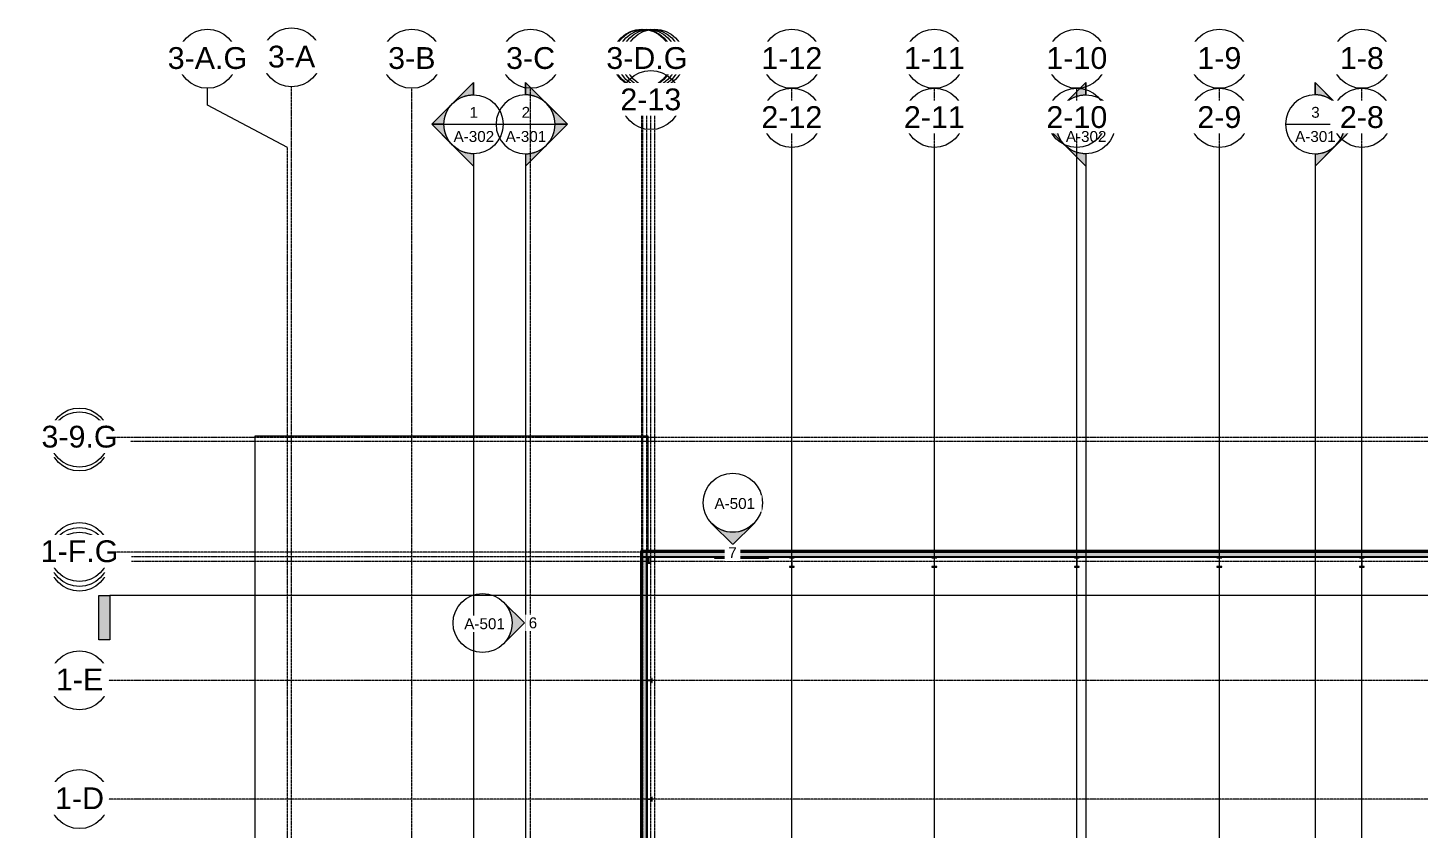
# Model space of a CAD drawing. Header units: inches. Extents: x 21400 to 32582, y -23426 to -19984.
# Drawn here: x 27367 to 30193, y -21687 to -20059 of the extents above; entities that cross this region are included whole.
import ezdxf

# ---------------------------------------------------------------- set-up
doc = ezdxf.new("R2010")
doc.units = ezdxf.units.IN
doc.header["$MEASUREMENT"] = 0
doc.linetypes.add('Grid Line 1_2_', pattern=[0.875, 0.5, -0.125, 0.125, -0.125])
for name, color, linetype, lineweight in [('A-DOOR', 31, 'Continuous', 9), ('A-ROOF', 132, 'Continuous', 9), ('A-WALL', 113, 'Continuous', 9), ('A-WALL-PATT', 111, 'Continuous', 25), ('G-ANNO-SYMB', 111, 'Continuous', 9), ('L-SITE-WALL', 31, 'Continuous', 9), ('S-BEAM', 12, 'Continuous', 9), ('S-COLS', 52, 'Continuous', 9), ('S-GRID', 1, 'Continuous', 9), ('S-GRID-IDEN', 1, 'Continuous', 9)]:
    doc.layers.add(name, color=color, linetype=linetype, lineweight=lineweight)
doc.styles.add('Arial', font='arial.ttf', dxfattribs={"height": 44.258982})
doc.styles.add('Arial_1', font='arial.ttf', dxfattribs={"height": 22.129491})
pattern_1 = [(161.57, (5834.139, 1.2), (-9.60067494, -0.00082924), [0, -68.304, 7.584, 0]), (18.43, (5831.739, 1.2), (-9.60067494, 0.00082924), [0, -68.304, 7.584, 0]), (108.43, (5834.139, 1.2), (4.79826437, -24.00210197), [22.764, -53.124]), (71.57, (5831.739, 1.2), (4.79826437, 24.00210197), [22.764, -53.124])]
pattern_2 = [(0, (5832.94, 0), (0, 30), []), (90, (5832.94, 0), (-30, 2e-15), [])]
pattern_3 = [(225, (30076.83, -22360.053), (23.758788, -23.758788), []), (225, (30076.83, -22396.053), (23.758788, -23.758788), [])]
pattern_4 = [(225, (29787.33, -22360.053), (23.758788, -23.758788), []), (225, (29787.33, -22396.053), (23.758788, -23.758788), [])]
pattern_5 = [(225, (29497.83, -22360.053), (23.758788, -23.758788), []), (225, (29497.83, -22396.053), (23.758788, -23.758788), [])]
pattern_6 = [(225, (29208.33, -22360.053), (23.758788, -23.758788), []), (225, (29208.33, -22396.053), (23.758788, -23.758788), [])]
pattern_7 = [(225, (28918.83, -22360.053), (23.758788, -23.758788), []), (225, (28918.83, -22396.053), (23.758788, -23.758788), [])]

# ---------------------------------------------------------------- blocks, each defined once
blk = doc.blocks.new('overhead door - one-983186-Roof Low')
at = {"layer": 'A-DOOR'}
h = blk.add_hatch(dxfattribs=at)
h.set_pattern_fill('FP_4', color=256, style=0, pattern_type=2)
h.set_pattern_definition([(270, (5856.939, 0), (8, 5e-16), [])])
h.paths.add_polyline_path([(54, -8.75), (54, -7), (-54, -7), (-54, -8.75)], flags=0)
for p, q in [((-54, -8.75), (-54, -7)), ((-54, -7), (54, -7)), ((54, -8.75), (-54, -8.75)), ((54, -7), (54, -8.75))]:
    blk.add_line(p, q, dxfattribs=at)
blk = doc.blocks.new('columns and girder2 - one-V11-Roof Low')
at = {"layer": 'S-BEAM'}
h = blk.add_hatch(dxfattribs=at)
h.set_pattern_fill('FP_11', color=256, style=0, pattern_type=2)
h.set_pattern_definition(pattern_3)
h.paths.add_polyline_path([(0, -1.3), (-5, -1.3), (-5, -2), (5, -2), (5, -1.3)], flags=0)
h.paths.add_polyline_path([(-5, -20), (-5, -21.5), (5, -21.5), (5, -20)], flags=0)
h.paths.add_polyline_path([(-5, -1204.8), (-5, -1206.3), (5, -1206.3), (5, -1204.8)], flags=0)
h.paths.add_polyline_path([(-5, -1224.3), (-5, -1225.8), (5, -1225.8), (5, -1224.3)], flags=0)
h = blk.add_hatch(dxfattribs=at)
h.set_pattern_fill('FP_11', color=256, style=0, pattern_type=2)
h.set_pattern_definition(pattern_3)
h.paths.add_polyline_path([(0.6, -2), (-0.6, -2), (-0.6, -20), (0.6, -20)], flags=0)
h.paths.add_polyline_path([(0.6, -1206.3), (-0.6, -1206.3), (-0.6, -1224.3), (0.6, -1224.3)], flags=0)
at = {"layer": 'S-BEAM', "lineweight": 15}
for p, q in [((-5, -1.3), (-5, -2)), ((-5, -2), (5, -2)), ((5, -20), (-5, -20)), ((-5, -20), (-5, -21.5)), ((-5, -21.5), (5, -21.5)), ((0.6, -2), (-0.6, -2)), ((-0.6, -2), (-0.6, -20)), ((-0.6, -20), (0.6, -20)), ((0.6, -20), (0.6, -2)), ((5, -2), (5, -1.3)), ((5, -21.5), (5, -20)), ((5, -1204.8), (-5, -1204.8)), ((-5, -1204.8), (-5, -1206.3)), ((-5, -1206.3), (5, -1206.3)), ((0.6, -1206.3), (-0.6, -1206.3)), ((-0.6, -1206.3), (-0.6, -1224.3)), ((0.6, -1224.3), (0.6, -1206.3)), ((5, -1206.3), (5, -1204.8)), ((5, -1224.3), (-5, -1224.3)), ((-5, -1224.3), (-5, -1225.8)), ((-0.6, -1224.3), (0.6, -1224.3)), ((5, -1225.8), (5, -1224.3))]:
    blk.add_line(p, q, dxfattribs=at)
blk = doc.blocks.new('columns and girder2 - one-V12-Roof Low')
at = {"layer": 'S-BEAM'}
h = blk.add_hatch(dxfattribs=at)
h.set_pattern_fill('FP_12', color=256, style=0, pattern_type=2)
h.set_pattern_definition(pattern_4)
h.paths.add_polyline_path([(5, -1.3), (-5, -1.3), (-5, -2), (5, -2)], flags=0)
h.paths.add_polyline_path([(-5, -20), (-5, -21.5), (5, -21.5), (5, -20)], flags=0)
h.paths.add_polyline_path([(-5, -1204.8), (-5, -1206.3), (5, -1206.3), (5, -1204.8)], flags=0)
h.paths.add_polyline_path([(-5, -1224.3), (-5, -1225.8), (5, -1225.8), (5, -1224.3)], flags=0)
h = blk.add_hatch(dxfattribs=at)
h.set_pattern_fill('FP_12', color=256, style=0, pattern_type=2)
h.set_pattern_definition(pattern_4)
h.paths.add_polyline_path([(-0.6, -2), (-0.6, -20), (0.6, -20), (0.6, -2)], flags=0)
h.paths.add_polyline_path([(-0.6, -1206.3), (-0.6, -1224.3), (0.6, -1224.3), (0.6, -1206.3)], flags=0)
at = {"layer": 'S-BEAM', "lineweight": 15}
for p, q in [((-5, -1.3), (-5, -2)), ((-5, -2), (5, -2)), ((5, -20), (-5, -20)), ((-5, -20), (-5, -21.5)), ((-5, -21.5), (5, -21.5)), ((0.6, -2), (-0.6, -2)), ((-0.6, -2), (-0.6, -20)), ((-0.6, -20), (0.6, -20)), ((0.6, -20), (0.6, -2)), ((5, -2), (5, -1.3)), ((5, -21.5), (5, -20)), ((5, -1204.8), (-5, -1204.8)), ((-5, -1204.8), (-5, -1206.3)), ((-5, -1206.3), (5, -1206.3)), ((0.6, -1206.3), (-0.6, -1206.3)), ((-0.6, -1206.3), (-0.6, -1224.3)), ((0.6, -1224.3), (0.6, -1206.3)), ((5, -1206.3), (5, -1204.8)), ((5, -1224.3), (-5, -1224.3)), ((-5, -1224.3), (-5, -1225.8)), ((-0.6, -1224.3), (0.6, -1224.3)), ((5, -1225.8), (5, -1224.3))]:
    blk.add_line(p, q, dxfattribs=at)
blk = doc.blocks.new('columns and girder2 - one-V13-Roof Low')
at = {"layer": 'S-BEAM'}
h = blk.add_hatch(dxfattribs=at)
h.set_pattern_fill('FP_13', color=256, style=0, pattern_type=2)
h.set_pattern_definition(pattern_5)
h.paths.add_polyline_path([(5, -1.3), (-5, -1.3), (-5, -2), (5, -2)], flags=0)
h.paths.add_polyline_path([(5, -20), (-5, -20), (-5, -21.5), (5, -21.5)], flags=0)
h.paths.add_polyline_path([(-5, -1204.8), (-5, -1206.3), (5, -1206.3), (5, -1204.8)], flags=0)
h.paths.add_polyline_path([(5, -1224.3), (-5, -1224.3), (-5, -1225.8), (5, -1225.8)], flags=0)
h = blk.add_hatch(dxfattribs=at)
h.set_pattern_fill('FP_13', color=256, style=0, pattern_type=2)
h.set_pattern_definition(pattern_5)
h.paths.add_polyline_path([(0.6, -2), (-0.6, -2), (-0.6, -20), (0.6, -20), (0.6, -3.9)], flags=0)
h.paths.add_polyline_path([(-0.6, -1206.3), (-0.6, -1224.3), (0.6, -1224.3), (0.6, -1206.3)], flags=0)
at = {"layer": 'S-BEAM', "lineweight": 15}
for p, q in [((-5, -1.3), (-5, -2)), ((-5, -2), (5, -2)), ((5, -20), (-5, -20)), ((-5, -20), (-5, -21.5)), ((-5, -21.5), (5, -21.5)), ((0.6, -2), (-0.6, -2)), ((-0.6, -2), (-0.6, -20)), ((-0.6, -20), (0.6, -20)), ((0.6, -20), (0.6, -2)), ((5, -2), (5, -1.3)), ((5, -21.5), (5, -20)), ((5, -1204.8), (-5, -1204.8)), ((-5, -1204.8), (-5, -1206.3)), ((-5, -1206.3), (5, -1206.3)), ((0.6, -1206.3), (-0.6, -1206.3)), ((-0.6, -1206.3), (-0.6, -1224.3)), ((0.6, -1224.3), (0.6, -1206.3)), ((5, -1206.3), (5, -1204.8)), ((5, -1224.3), (-5, -1224.3)), ((-5, -1224.3), (-5, -1225.8)), ((-0.6, -1224.3), (0.6, -1224.3)), ((5, -1225.8), (5, -1224.3))]:
    blk.add_line(p, q, dxfattribs=at)
blk = doc.blocks.new('columns and girder2 - one-V14-Roof Low')
at = {"layer": 'S-BEAM'}
h = blk.add_hatch(dxfattribs=at)
h.set_pattern_fill('FP_14', color=256, style=0, pattern_type=2)
h.set_pattern_definition(pattern_6)
h.paths.add_polyline_path([(0, -1.3), (-5, -1.3), (-5, -2), (5, -2), (5, -1.3)], flags=0)
h.paths.add_polyline_path([(5, -20), (-5, -20), (-5, -21.5), (5, -21.5)], flags=0)
h.paths.add_polyline_path([(-5, -1204.8), (-5, -1206.3), (5, -1206.3), (5, -1204.8)], flags=0)
h.paths.add_polyline_path([(5, -1224.3), (-5, -1224.3), (-5, -1225.8), (5, -1225.8)], flags=0)
h = blk.add_hatch(dxfattribs=at)
h.set_pattern_fill('FP_14', color=256, style=0, pattern_type=2)
h.set_pattern_definition(pattern_6)
h.paths.add_polyline_path([(-0.6, -2), (-0.6, -20), (0.6, -20), (0.6, -2)], flags=0)
h.paths.add_polyline_path([(0.6, -1206.3), (-0.6, -1206.3), (-0.6, -1224.3), (0.6, -1224.3)], flags=0)
at = {"layer": 'S-BEAM', "lineweight": 15}
for p, q in [((-5, -1.3), (-5, -2)), ((-5, -2), (5, -2)), ((5, -20), (-5, -20)), ((-5, -20), (-5, -21.5)), ((-5, -21.5), (5, -21.5)), ((0.6, -2), (-0.6, -2)), ((-0.6, -2), (-0.6, -20)), ((-0.6, -20), (0.6, -20)), ((0.6, -20), (0.6, -2)), ((5, -2), (5, -1.3)), ((5, -21.5), (5, -20)), ((5, -1204.8), (-5, -1204.8)), ((-5, -1204.8), (-5, -1206.3)), ((-5, -1206.3), (5, -1206.3)), ((0.6, -1206.3), (-0.6, -1206.3)), ((-0.6, -1206.3), (-0.6, -1224.3)), ((0.6, -1224.3), (0.6, -1206.3)), ((5, -1206.3), (5, -1204.8)), ((5, -1224.3), (-5, -1224.3)), ((-5, -1224.3), (-5, -1225.8)), ((-0.6, -1224.3), (0.6, -1224.3)), ((5, -1225.8), (5, -1224.3))]:
    blk.add_line(p, q, dxfattribs=at)
blk = doc.blocks.new('columns and girder2 - one-V15-Roof Low')
at = {"layer": 'S-BEAM'}
h = blk.add_hatch(dxfattribs=at)
h.set_pattern_fill('FP_15', color=256, style=0, pattern_type=2)
h.set_pattern_definition(pattern_7)
h.paths.add_polyline_path([(5, -1.3), (-5, -1.3), (-5, -2), (5, -2)], flags=0)
h.paths.add_polyline_path([(5, -20), (-5, -20), (-5, -21.5), (5, -21.5)], flags=0)
h.paths.add_polyline_path([(-5, -1204.8), (-5, -1206.3), (5, -1206.3), (5, -1204.8)], flags=0)
h.paths.add_polyline_path([(-5, -1224.3), (-5, -1225.8), (5, -1225.8), (5, -1224.3)], flags=0)
h = blk.add_hatch(dxfattribs=at)
h.set_pattern_fill('FP_15', color=256, style=0, pattern_type=2)
h.set_pattern_definition(pattern_7)
h.paths.add_polyline_path([(-0.6, -2), (-0.6, -20), (0.6, -20), (0.6, -2)], flags=0)
h.paths.add_polyline_path([(0.6, -1206.3), (-0.6, -1206.3), (-0.6, -1224.3), (0.6, -1224.3)], flags=0)
at = {"layer": 'S-BEAM', "lineweight": 15}
for p, q in [((-5, -1.3), (-5, -2)), ((-5, -2), (5, -2)), ((5, -20), (-5, -20)), ((-5, -20), (-5, -21.5)), ((-5, -21.5), (5, -21.5)), ((0.6, -2), (-0.6, -2)), ((-0.6, -2), (-0.6, -20)), ((-0.6, -20), (0.6, -20)), ((0.6, -20), (0.6, -2)), ((5, -2), (5, -1.3)), ((5, -21.5), (5, -20)), ((5, -1204.8), (-5, -1204.8)), ((-5, -1204.8), (-5, -1206.3)), ((-5, -1206.3), (5, -1206.3)), ((0.6, -1206.3), (-0.6, -1206.3)), ((-0.6, -1206.3), (-0.6, -1224.3)), ((0.6, -1224.3), (0.6, -1206.3)), ((5, -1206.3), (5, -1204.8)), ((5, -1224.3), (-5, -1224.3)), ((-5, -1224.3), (-5, -1225.8)), ((-0.6, -1224.3), (0.6, -1224.3)), ((5, -1225.8), (5, -1224.3))]:
    blk.add_line(p, q, dxfattribs=at)
blk = doc.blocks.new('Grid - Grid Head - Circle-14747-Roof Low')
at = {"layer": 'S-GRID-IDEN'}
blk.add_circle((0, 0), 0.25, dxfattribs=at)
blk = doc.blocks.new('Section - Section Head - Filled-1526-Roof Low')
at = {"layer": 'G-ANNO-SYMB'}
h = blk.add_hatch(color=256, dxfattribs=at)
edge = h.paths.add_edge_path(flags=0)
edge.add_line((-0.427, 0.177), (-0.25, 0.354))
edge.add_line((-0.25, 0.354), (-0.25, 0.25))
edge.add_arc((-0.25, 0), 0.25, 90, 135)
h = blk.add_hatch(color=256, dxfattribs=at)
edge = h.paths.add_edge_path(flags=0)
edge.add_arc((-0.25, 0), 0.25, 45, 90)
edge.add_line((-0.25, 0.25), (-0.25, 0.354))
edge.add_line((-0.25, 0.354), (-0.073, 0.177))
h = blk.add_hatch(color=256, dxfattribs=at)
edge = h.paths.add_edge_path(flags=0)
edge.add_arc((-0.25, 0), 0.25, 137.9216, 180)
edge.add_line((-0.5, 0), (-0.604, 0))
edge.add_line((-0.604, 0), (-0.436, 0.168))
h = blk.add_hatch(color=256, dxfattribs=at)
edge = h.paths.add_edge_path(flags=0)
edge.add_line((-0.064, 0.168), (0.104, 0))
edge.add_line((0.104, 0), (0, 0))
edge.add_arc((-0.25, 0), 0.25, 0, 42.0784)
for p, q in [((-0.25, 0.354), (-0.604, 0)), ((-0.25, 0.354), (-0.427, 0.177)), ((-0.25, 0.354), (0.104, 0)), ((-0.25, 0.25), (-0.25, 0.354)), ((-0.073, 0.177), (-0.25, 0.354)), ((-0.25, 0.354), (-0.25, 0.25)), ((-0.436, 0.168), (-0.604, 0)), ((0.104, 0), (-0.064, 0.168)), ((-0.604, 0), (-0.5, 0)), ((0, 0), (0.104, 0)), ((-0.5, 0), (-0.604, 0)), ((0, 0), (0.104, 0))]:
    blk.add_line(p, q, dxfattribs=at)
for start, end in [(360, 180), (90, 135), (45, 90), (137.9216, 180), (0, 42.0784), (180, 360)]:
    blk.add_arc((-0.25, 0), 0.25, start, end, dxfattribs=at)
blk = doc.blocks.new('Section - 3_32_ x 3_8_-18514-Roof Low')
at = {"layer": 'G-ANNO-SYMB'}
blk.add_hatch(color=256, dxfattribs=at).paths.add_polyline_path([(0, 0.375), (0, 0), (-0.09375, 0), (-0.09375, 0.375)], flags=0)
for p, q in [((0, 0.375), (-0.09375, 0.375)), ((-0.09375, 0.375), (-0.09375, 0)), ((0, 0), (0, 0.375)), ((-0.09375, 0), (0, 0))]:
    blk.add_line(p, q, dxfattribs=at)
blk = doc.blocks.new('Elevation - Filled Arrow-93797-Roof Low')
at = {"layer": 'G-ANNO-SYMB'}
blk.add_circle((0, 0), 0.25, dxfattribs=at)
blk = doc.blocks.new('Elevation - Filled Arrow-93526-Roof Low')
at = {"layer": 'G-ANNO-SYMB'}
h = blk.add_hatch(color=256, dxfattribs=at)
edge = h.paths.add_edge_path(flags=0)
edge.add_line((0, 0.354), (0.177, 0.177))
edge.add_arc((0, 0), 0.25, 45, 135)
edge.add_line((-0.177, 0.177), (0, 0.354))
for p, q in [((0, 0.354), (-0.177, 0.177)), ((0, 0.354), (-0.177, 0.177)), ((0.177, 0.177), (0, 0.354)), ((0.177, 0.177), (0, 0.354))]:
    blk.add_line(p, q, dxfattribs=at)
blk.add_arc((0, 0), 0.25, 45, 135, dxfattribs=at)

msp = doc.modelspace()

# ---------------------------------------------------------------- hatches: boundary and pattern name
at = {"layer": 'A-WALL-PATT', "lineweight": 9}
h = msp.add_hatch(dxfattribs=at)
h.set_pattern_fill('FP_3', color=256, style=0, pattern_type=2)
h.set_pattern_definition(pattern_2)
h.paths.add_polyline_path([(32114.3, -21124.3), (32114.3, -21123.3), (28613.2, -21123.3), (28613.2, -21124.3), (32104.3, -21124.3)], flags=0)
h = msp.add_hatch(dxfattribs=at)
h.set_pattern_fill('FP_2', color=256, style=0, pattern_type=2)
h.set_pattern_definition(pattern_1)
h.paths.add_polyline_path([(29985.2, -21134.3), (32104.3, -21134.3), (32104.3, -21124.3), (28613.2, -21124.3), (28613.2, -21134.3), (28879.3, -21134.3)], flags=0)
h = msp.add_hatch(dxfattribs=at)
h.set_pattern_fill('FP_3', color=256, style=0, pattern_type=2)
h.set_pattern_definition(pattern_2)
h.paths.add_polyline_path([(28613.3, -22370.3), (28614.3, -22370.3), (28614.3, -21121.8), (28613.3, -21121.8), (28613.3, -22356.1)], flags=0)
h = msp.add_hatch(dxfattribs=at)
h.set_pattern_fill('FP_2', color=256, style=0, pattern_type=2)
h.set_pattern_definition(pattern_1)
h.paths.add_polyline_path([(28614.3, -22370.3), (28624.3, -22370.3), (28624.3, -21121.8), (28614.3, -21121.8), (28614.3, -22356.1)], flags=0)
at = {"layer": 'S-COLS'}
h = msp.add_hatch(dxfattribs=at)
h.set_pattern_fill('FP_1', color=256, style=0, pattern_type=2)
h.set_pattern_definition([(45, (5832.94, 0), (-23.758788, 23.758788), []), (45, (5832.94, 36), (-23.758788, 23.758788), [])])
h.paths.add_polyline_path([(28634.6, -21630.3), (28635.1, -21630.3), (28635.1, -21622.3), (28634.6, -21622.3), (28634.6, -21625.5), (28634.4, -21626), (28634, -21626.2), (28625.5, -21626.2), (28625, -21626), (28624.8, -21625.5), (28624.8, -21622.3), (28624.3, -21622.3), (28624.3, -21630.3), (28624.8, -21630.3), (28624.8, -21627.1), (28625, -21626.6), (28625.5, -21626.4), (28634, -21626.4), (28634.4, -21626.6), (28634.6, -21627.1)], flags=0)

# ---------------------------------------------------------------- linework, layer by layer
at = {"layer": 'A-ROOF'}
for p, q in [((28626.8, -20889.1), (27827.8, -20889.1)), ((27827.8, -20889.1), (27827.8, -22519.1)), ((28626.8, -21121.8), (28626.8, -20889.1))]:
    msp.add_line(p, q, dxfattribs=at)
at = {"layer": 'A-WALL'}
for p, q in [((28613.2, -21123.3), (32115.3, -21123.3)), ((28613.2, -21124.3), (32114.3, -21124.3)), ((28613.3, -21121.8), (28613.3, -22370.3)), ((28614.3, -21121.8), (28614.3, -22370.3))]:
    msp.add_line(p, q, dxfattribs=at)
at = {"layer": 'G-ANNO-SYMB'}
for p, q in [((28212.1, -20255.1), (28332.1, -20255.1)), ((28317.9, -20255.1), (28437.9, -20255.1)), ((29455.9, -20255.1), (29575.9, -20255.1)), ((29921.8, -20255.1), (30041.8, -20255.1)), ((28272.1, -20315.1), (28272.1, -23273.9)), ((28377.9, -20315.1), (28377.9, -23273.9)), ((29515.9, -20315.1), (29515.9, -23273.9)), ((29981.8, -20315.1), (29981.8, -23273.9)), ((32436.8, -21212.5), (27533.4, -21212.5))]:
    msp.add_line(p, q, dxfattribs=at)
at = {"layer": 'L-SITE-WALL', "lineweight": 25}
for p, q in [((32116.8, -21121.8), (28611.8, -21121.8)), ((28611.8, -21121.8), (28611.8, -22370.3)), ((28613.2, -21121.8), (28613.2, -21134.3)), ((28613.2, -21134.3), (32104.3, -21134.3)), ((28624.3, -22370.3), (28624.3, -21121.8))]:
    msp.add_line(p, q, dxfattribs=at)
at = {"layer": 'L-SITE-WALL'}
for p, q in [((28625.1, -21135.1), (28624.3, -21135.1)), ((28625.1, -21135.1), (28625.1, -21146.4)), ((28625.1, -21146.8), (28625.1, -21384.8)), ((28625.1, -21385.4), (28625.1, -21626)), ((28625.1, -21626.6), (28625.1, -21867.3))]:
    msp.add_line(p, q, dxfattribs=at)
at = {"layer": 'S-BEAM'}
for p, q in [((28624.3, -21143.8), (28628.2, -21143.8)), ((28628.5, -21143.8), (28629.3, -21143.8))]:
    msp.add_line(p, q, dxfattribs=at)
at = {"layer": 'S-COLS', "lineweight": 15}
for p, q in [((28632.3, -21134.3), (28624.3, -21134.3)), ((28624.3, -21134.3), (28624.3, -21134.7)), ((28624.3, -21134.7), (28627.5, -21134.7)), ((28628.2, -21135.4), (28628.2, -21145.7)), ((28628.5, -21145.7), (28628.5, -21135.4)), ((28629.2, -21134.7), (28632.3, -21134.7)), ((28632.3, -21134.7), (28632.3, -21134.3)), ((28627.5, -21146.4), (28624.3, -21146.4)), ((28624.3, -21146.4), (28624.3, -21146.8)), ((28624.3, -21146.8), (28632.3, -21146.8)), ((28632.3, -21146.4), (28629.2, -21146.4)), ((28632.3, -21146.8), (28632.3, -21146.4)), ((28624.8, -21381.1), (28624.3, -21381.1)), ((28624.3, -21381.1), (28624.3, -21389.1)), ((28624.3, -21389.1), (28624.8, -21389.1)), ((28624.8, -21384.2), (28624.8, -21381.1)), ((28624.8, -21389.1), (28624.8, -21385.9)), ((28634, -21384.9), (28625.5, -21384.9)), ((28625.5, -21385.2), (28634, -21385.2)), ((28635.1, -21381.1), (28634.6, -21381.1)), ((28634.6, -21381.1), (28634.6, -21384.2)), ((28634.6, -21385.9), (28634.6, -21389.1)), ((28634.6, -21389.1), (28635.1, -21389.1)), ((28635.1, -21389.1), (28635.1, -21381.1)), ((28624.8, -21622.3), (28624.3, -21622.3)), ((28624.3, -21622.3), (28624.3, -21630.3)), ((28624.8, -21625.5), (28624.8, -21622.3)), ((28635.1, -21622.3), (28634.6, -21622.3)), ((28634.6, -21622.3), (28634.6, -21625.5)), ((28635.1, -21630.3), (28635.1, -21622.3)), ((28624.3, -21630.3), (28624.8, -21630.3)), ((28624.8, -21630.3), (28624.8, -21627.1)), ((28634, -21626.2), (28625.5, -21626.2)), ((28625.5, -21626.4), (28634, -21626.4)), ((28634.6, -21627.1), (28634.6, -21630.3)), ((28634.6, -21630.3), (28635.1, -21630.3))]:
    msp.add_line(p, q, dxfattribs=at)
for centre, start, end in [((28627.5, -21135.4), 0, 90), ((28629.2, -21135.4), 90, 180), ((28627.5, -21145.7), 270, 0), ((28629.2, -21145.7), 180, 270), ((28625.5, -21384.2), 180, 270), ((28625.5, -21385.9), 90, 180), ((28634, -21384.2), 270, 0), ((28634, -21385.9), 0, 90), ((28625.5, -21625.5), 180, 270), ((28625.5, -21627.1), 90, 180), ((28634, -21625.5), 270, 0), ((28634, -21627.1), 0, 90)]:
    msp.add_arc(centre, 0.691, start, end, dxfattribs=at)
at = {"layer": 'S-GRID', "linetype": 'Grid Line 1_2_'}
for p, q in [((27902.6, -23272.9), (27902.6, -20179)), ((28146.8, -23275.7), (28146.8, -20181.9)), ((28388.1, -23275.7), (28388.1, -20181.9)), ((28614.3, -23275.7), (28614.3, -20181.9)), ((28616.3, -23275.7), (28616.3, -20181.9)), ((28624.3, -23275.7), (28624.3, -20181.9)), ((28624.3, -23275.7), (28624.3, -20181.9)), ((28632.3, -23275.7), (28632.3, -20181.9)), ((28640.3, -23275.7), (28640.3, -20181.9)), ((28918.8, -23275.7), (28918.8, -20181.9)), ((29208.3, -23275.7), (29208.3, -20181.9)), ((29497.8, -23275.7), (29497.8, -20181.9)), ((29787.3, -23275.7), (29787.3, -20181.9)), ((30076.8, -23275.7), (30076.8, -20181.9)), ((28632.3, -23359.7), (28632.3, -20265.9)), ((27894.6, -23275.7), (27894.6, -20301.9)), ((28918.8, -23395.7), (28918.8, -20301.9)), ((29208.3, -23395.7), (29208.3, -20301.9)), ((29497.8, -23395.7), (29497.8, -20301.9)), ((29787.3, -23395.7), (29787.3, -20301.9)), ((30076.8, -23395.7), (30076.8, -20301.9))]:
    msp.add_line(p, q, dxfattribs=at)
at = {"layer": 'S-GRID'}
for p, q in [((27731.6, -20216.5), (27731.6, -20181.9)), ((27894.6, -20301.9), (27731.6, -20216.5))]:
    msp.add_line(p, q, dxfattribs=at)

# ---------------------------------------------------------------- block references
at = {"layer": 'A-DOOR'}
msp.add_blockref('overhead door - one-983186-Roof Low', (28816.5, -21128.4), dxfattribs=at)
at = {"layer": 'G-ANNO-SYMB', "extrusion": (0, 0, -1), "xscale": 239.9999999999998, "yscale": 239.9999999999998, "zscale": 239.9999999999998}
for name, p, rotation in [('Section - Section Head - Filled-1526-Roof Low', (-28272.1, -20315.1), 270.0000000000003), ('Section - Section Head - Filled-1526-Roof Low', (-29515.9, -20315.1), 270.0000000000003), ('Elevation - Filled Arrow-93526-Roof Low', (-28798.9, -21024.2), 180), ('Section - 3_32_ x 3_8_-18514-Roof Low', (-27533.4, -21212.5), 180)]:
    msp.add_blockref(name, p, dxfattribs=dict(at, rotation=rotation))
at = {"layer": 'G-ANNO-SYMB', "xscale": 239.9999999999998, "yscale": 239.9999999999998, "zscale": 239.9999999999998, "rotation": 269.9999999999996}
for p in [(28377.9, -20315.1), (29981.8, -20315.1)]:
    msp.add_blockref('Section - Section Head - Filled-1526-Roof Low', p, dxfattribs=at)
at = {"layer": 'G-ANNO-SYMB', "xscale": 239.9999999999998, "yscale": 239.9999999999998, "zscale": 239.9999999999998}
for p in [(28798.9, -21024.2), (28290.6, -21268.4)]:
    msp.add_blockref('Elevation - Filled Arrow-93797-Roof Low', p, dxfattribs=at)
at = {"layer": 'S-BEAM', "rotation": 180}
for name, p in [('columns and girder2 - one-V15-Roof Low', (28918.8, -22360.1)), ('columns and girder2 - one-V14-Roof Low', (29208.3, -22360.1)), ('columns and girder2 - one-V13-Roof Low', (29497.8, -22360.1)), ('columns and girder2 - one-V12-Roof Low', (29787.3, -22360.1)), ('columns and girder2 - one-V11-Roof Low', (30076.8, -22360.1))]:
    msp.add_blockref(name, p, dxfattribs=at)
at = {"layer": 'S-GRID-IDEN', "xscale": 239.9999999999998, "yscale": 239.9999999999998, "zscale": 239.9999999999998}
for p in [(27731.6, -20121.9), (27902.6, -20119), (28146.8, -20121.9), (28388.1, -20121.9), (28640.3, -20121.9), (28918.8, -20121.9), (29208.3, -20121.9), (29497.8, -20121.9), (29787.3, -20121.9), (30076.8, -20121.9), (28918.8, -20241.9), (29208.3, -20241.9), (29497.8, -20241.9), (29787.3, -20241.9), (30076.8, -20241.9)]:
    msp.add_blockref('Grid - Grid Head - Circle-14747-Roof Low', p, dxfattribs=at)
at = {"layer": 'S-GRID-IDEN', "xscale": 239.9999999999998, "yscale": 239.9999999999998, "zscale": 239.9999999999998, "rotation": 89.9999999999998}
for p in [(27471.5, -20899.6), (27471.5, -21143.8), (27471.5, -21385.1), (27471.5, -21626.3)]:
    msp.add_blockref('Grid - Grid Head - Circle-14747-Roof Low', p, dxfattribs=at)

# ---------------------------------------------------------------- texts
at = {"layer": 'G-ANNO-SYMB', "attachment_point": 2, "line_spacing_factor": 0.938532, "style": 'Arial_1'}
for s, insert, char_height, width in [('1', (28272.9, -20219.7), 22.1, 20.52), ('2', (28378.6, -20219.7), 22.1, 20.52), ('4', (29516.7, -20219.7), 22.1, 20.52), ('3', (29982.5, -20219.7), 22.1, 20.52), ('A-302', (28272.9, -20268.8), 22.13, 98.28), ('A-301', (28378.6, -20268.8), 22.13, 98.28), ('A-302', (29516.7, -20268.8), 22.13, 98.28), ('A-301', (29982.5, -20268.8), 22.13, 98.28)]:
    msp.add_mtext(s, dxfattribs=dict(at, insert=insert, char_height=char_height, width=width))

# ---------------------------------------------------------------- next in the draw order: texts
at = {"layer": 'G-ANNO-SYMB', "char_height": 22.13, "width": 98.28, "attachment_point": 2, "line_spacing_factor": 0.938532, "style": 'Arial_1', "bg_fill": 3, "box_fill_scale": 1.25, "bg_fill_color": 0, "bg_fill_transparency": 0}
for insert in [(28802.9, -21014.6), (28294.6, -21258.9)]:
    msp.add_mtext('A-501', dxfattribs=dict(at, insert=insert))
at = {"layer": 'S-GRID-IDEN', "char_height": 44.26, "attachment_point": 2, "line_spacing_factor": 0.938532, "style": 'Arial', "bg_fill": 3, "box_fill_scale": 1.25, "bg_fill_color": 0, "bg_fill_transparency": 0}
for s, insert, width in [('3-A', (27902.6, -20095.4), 114.48), ('3-B', (28146.8, -20098.3), 114.48), ('3-C', (28388.1, -20098.3), 118.26), ('3-E.G', (28640.3, -20098.3), 192.24), ('1-12', (28918.8, -20098.3), 147.42), ('1-11', (29208.3, -20098.3), 147.42), ('1-10', (29497.8, -20098.3), 147.42), ('1-9', (29787.3, -20098.3), 106.38), ('1-8', (30076.8, -20098.3), 106.38), ('2-12', (28918.8, -20218.3), 147.42), ('2-11', (29208.3, -20218.3), 147.42), ('2-10', (29497.8, -20218.3), 147.42), ('2-9', (29787.3, -20218.3), 106.38), ('2-8', (30076.8, -20218.3), 106.38), ('3-9', (27471.8, -20875.7), 106.38), ('3-8', (27471.8, -21120), 106.38), ('3-7', (27471.8, -21361.2), 106.38), ('3-6', (27471.8, -21602.5), 106.38)]:
    msp.add_mtext(s, dxfattribs=dict(at, insert=insert, width=width))

# ---------------------------------------------------------------- next in the draw order: linework, layer by layer
at = {"layer": 'S-GRID', "linetype": 'Grid Line 1_2_'}
for p, q in [((32438.6, -20899.6), (27531.5, -20899.6)), ((32438.6, -21143.8), (27531.5, -21143.8)), ((32438.6, -21385.1), (27531.5, -21385.1)), ((32438.6, -21626.3), (27531.5, -21626.3))]:
    msp.add_line(p, q, dxfattribs=at)

# ---------------------------------------------------------------- next in the draw order: block references
at = {"layer": 'G-ANNO-SYMB', "extrusion": (0, 0, -1), "xscale": 239.9999999999998, "yscale": 239.9999999999998, "zscale": 239.9999999999998, "rotation": 90.00000000000038}
msp.add_blockref('Elevation - Filled Arrow-93526-Roof Low', (-28290.6, -21268.4), dxfattribs=at)
at = {"layer": 'S-GRID-IDEN', "xscale": 239.9999999999998, "yscale": 239.9999999999998, "zscale": 239.9999999999998}
msp.add_blockref('Grid - Grid Head - Circle-14747-Roof Low', (28632.3, -20121.9), dxfattribs=at)
at = {"layer": 'S-GRID-IDEN', "xscale": 239.9999999999998, "yscale": 239.9999999999998, "zscale": 239.9999999999998, "rotation": 89.9999999999998}
for p in [(27471.5, -20891.6), (27471.5, -21134.3), (27471.5, -21385.1), (27471.5, -21626.3)]:
    msp.add_blockref('Grid - Grid Head - Circle-14747-Roof Low', p, dxfattribs=at)

# ---------------------------------------------------------------- next in the draw order: texts
at = {"layer": 'S-GRID-IDEN', "insert": (27731.6, -20098.3), "char_height": 44.26, "width": 192.24, "attachment_point": 2, "line_spacing_factor": 0.938532, "style": 'Arial', "bg_fill": 3, "box_fill_scale": 1.25, "bg_fill_color": 0, "bg_fill_transparency": 0}
msp.add_mtext('3-A.G', dxfattribs=at)

# ---------------------------------------------------------------- next in the draw order: texts
at = {"layer": 'G-ANNO-SYMB', "insert": (28392.9, -21257.1), "char_height": 22.1, "width": 20.52, "attachment_point": 2, "line_spacing_factor": 0.938532, "style": 'Arial_1', "bg_fill": 3, "box_fill_scale": 1.25, "bg_fill_color": 0, "bg_fill_transparency": 0}
msp.add_mtext('6', dxfattribs=at)
at = {"layer": 'S-GRID-IDEN', "char_height": 44.26, "attachment_point": 2, "line_spacing_factor": 0.938532, "style": 'Arial', "bg_fill": 3, "box_fill_scale": 1.25, "bg_fill_color": 0, "bg_fill_transparency": 0}
for s, insert, width in [('3-E', (28632.3, -20098.3), 114.48), ('3-9.G', (27471.8, -20867.7), 184.14), ('1-F', (27471.8, -21110.5), 110.16), ('1-E', (27471.8, -21361.2), 114.48), ('1-D', (27471.8, -21602.5), 118.26)]:
    msp.add_mtext(s, dxfattribs=dict(at, insert=insert, width=width))

# ---------------------------------------------------------------- next in the draw order: linework, layer by layer
at = {"layer": 'S-GRID', "linetype": 'Grid Line 1_2_'}
for p, q in [((32438.6, -20891.6), (27531.5, -20891.6)), ((32438.6, -21134.3), (27531.5, -21134.3)), ((32438.6, -21385.1), (27531.5, -21385.1)), ((32438.6, -21626.3), (27531.5, -21626.3))]:
    msp.add_line(p, q, dxfattribs=at)

# ---------------------------------------------------------------- next in the draw order: block references
at = {"layer": 'S-GRID-IDEN', "xscale": 239.9999999999998, "yscale": 239.9999999999998, "zscale": 239.9999999999998}
msp.add_blockref('Grid - Grid Head - Circle-14747-Roof Low', (28624.3, -20121.9), dxfattribs=at)
at = {"layer": 'S-GRID-IDEN', "xscale": 239.9999999999998, "yscale": 239.9999999999998, "zscale": 239.9999999999998, "rotation": 89.9999999999998}
msp.add_blockref('Grid - Grid Head - Circle-14747-Roof Low', (27471.5, -21124.3), dxfattribs=at)

# ---------------------------------------------------------------- next in the draw order: texts
at = {"layer": 'S-GRID-IDEN', "char_height": 44.26, "attachment_point": 2, "line_spacing_factor": 0.938532, "style": 'Arial', "bg_fill": 3, "box_fill_scale": 1.25, "bg_fill_color": 0, "bg_fill_transparency": 0}
for s, insert, width in [('1-13', (28624.3, -20098.3), 147.42), ('1-F.G', (27471.8, -21100.5), 187.92)]:
    msp.add_mtext(s, dxfattribs=dict(at, insert=insert, width=width))

# ---------------------------------------------------------------- next in the draw order: linework, layer by layer
at = {"layer": 'S-GRID', "linetype": 'Grid Line 1_2_'}
msp.add_line((32438.6, -21124.3), (27531.5, -21124.3), dxfattribs=at)

# ---------------------------------------------------------------- next in the draw order: block references
at = {"layer": 'S-GRID-IDEN', "xscale": 239.9999999999998, "yscale": 239.9999999999998, "zscale": 239.9999999999998}
msp.add_blockref('Grid - Grid Head - Circle-14747-Roof Low', (28614.3, -20121.9), dxfattribs=at)

# ---------------------------------------------------------------- next in the draw order: texts
at = {"layer": 'G-ANNO-SYMB', "insert": (28798.3, -21114.6), "char_height": 22.1, "width": 20.52, "attachment_point": 2, "line_spacing_factor": 0.938532, "style": 'Arial_1', "bg_fill": 3, "box_fill_scale": 1.25, "bg_fill_color": 0, "bg_fill_transparency": 0}
msp.add_mtext('7', dxfattribs=at)
at = {"layer": 'S-GRID-IDEN', "insert": (28614.3, -20098.3), "char_height": 44.26, "width": 225.18, "attachment_point": 2, "line_spacing_factor": 0.938532, "style": 'Arial', "bg_fill": 3, "box_fill_scale": 1.25, "bg_fill_color": 0, "bg_fill_transparency": 0}
msp.add_mtext('1-13.G', dxfattribs=at)

# ---------------------------------------------------------------- next in the draw order: block references
at = {"layer": 'S-GRID-IDEN', "xscale": 239.9999999999998, "yscale": 239.9999999999998, "zscale": 239.9999999999998}
msp.add_blockref('Grid - Grid Head - Circle-14747-Roof Low', (28616.3, -20121.9), dxfattribs=at)

# ---------------------------------------------------------------- next in the draw order: texts
at = {"layer": 'S-GRID-IDEN', "insert": (28616.3, -20098.3), "char_height": 44.26, "width": 118.26, "attachment_point": 2, "line_spacing_factor": 0.938532, "style": 'Arial', "bg_fill": 3, "box_fill_scale": 1.25, "bg_fill_color": 0, "bg_fill_transparency": 0}
msp.add_mtext('3-D', dxfattribs=at)

# ---------------------------------------------------------------- next in the draw order: block references
at = {"layer": 'S-GRID-IDEN', "xscale": 239.9999999999998, "yscale": 239.9999999999998, "zscale": 239.9999999999998}
msp.add_blockref('Grid - Grid Head - Circle-14747-Roof Low', (28624.3, -20121.9), dxfattribs=at)

# ---------------------------------------------------------------- next in the draw order: texts
at = {"layer": 'S-GRID-IDEN', "insert": (28624.3, -20098.3), "char_height": 44.26, "width": 196.02, "attachment_point": 2, "line_spacing_factor": 0.938532, "style": 'Arial', "bg_fill": 3, "box_fill_scale": 1.25, "bg_fill_color": 0, "bg_fill_transparency": 0}
msp.add_mtext('3-D.G', dxfattribs=at)

# ---------------------------------------------------------------- next in the draw order: block references
at = {"layer": 'S-GRID-IDEN', "xscale": 239.9999999999998, "yscale": 239.9999999999998, "zscale": 239.9999999999998}
msp.add_blockref('Grid - Grid Head - Circle-14747-Roof Low', (28632.3, -20205.9), dxfattribs=at)

# ---------------------------------------------------------------- next in the draw order: texts
at = {"layer": 'S-GRID-IDEN', "insert": (28632.3, -20182.3), "char_height": 44.26, "width": 147.42, "attachment_point": 2, "line_spacing_factor": 0.938532, "style": 'Arial', "bg_fill": 3, "box_fill_scale": 1.25, "bg_fill_color": 0, "bg_fill_transparency": 0}
msp.add_mtext('2-13', dxfattribs=at)

doc.saveas('drawing.dxf')
